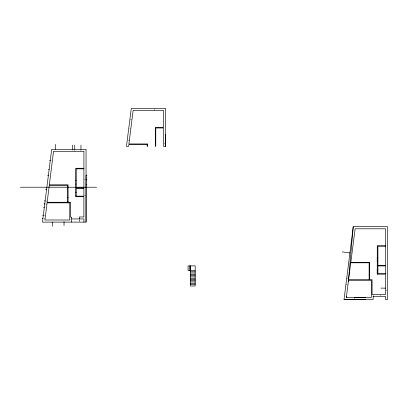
<?xml version="1.0" encoding="UTF-8"?>
<svg xmlns="http://www.w3.org/2000/svg" width="408" height="408" viewBox="0 0 408 408"><rect width="100%" height="100%" fill="white"/><g stroke="black" fill="none" stroke-linecap="round" stroke-linejoin="round"><path stroke-width="0.31" stroke-dasharray="2.04 1.53" d="M385.545 273.63L386.575 273.63M386.06 290.282L387.6 290.282M164.021 143.585L165.638 143.585M83.9 179.826L84.976 179.826M84.431 195.713L86.052 195.713M130.387 119.641L131.942 119.835M129.78 128.622L130.825 128.755M127.765 140.347L129.351 140.546M50.281 160.436L51.316 160.563M45.676 200.986L47.287 201.19M45.293 203.985L46.91 204.184M44.401 215.393L45.492 215.531M43.967 218.851L45.058 218.989M346.713 278.302L347.723 278.429M345.902 284.733L347.407 284.922M380.888 294.55L380.888 295.754M354.256 297.432L354.256 299.008M154.321 108.962L154.321 110.441M80.963 149.818L80.963 151.297M74.73 149.818L74.73 151.297M72.451 149.323L72.451 150.312M64.031 221.059L64.031 222.115"/><path stroke-width="0.61" d="M86.052 222.115L86.052 149.323L51.694 149.323L42.442 222.115L86.052 222.115L86.052 175.175L86.96 175.175M165.638 146.36L165.638 108.467L131.279 108.467L126.465 146.36L128.622 146.36L128.852 144.519L147.135 144.519L147.135 146.36L147.671 146.36L147.671 143.953L128.923 143.953L133.12 110.441L163.506 110.441L163.496 127.413L155.356 127.413L155.356 146.36L155.769 146.36L155.769 127.99L163.491 127.99L163.481 146.36L165.638 146.36L165.638 134.319M190.546 269.994L190.551 265.883L190.546 285.972L195.182 285.972L195.182 265.873L188.062 265.883L188.062 270.53L195.182 270.53M385.545 246.289L377.91 246.289L377.91 265.511L385.545 265.511L385.545 228.796L355.139 228.796L350.839 262.303L369.643 262.303L369.643 279.694L372.091 279.694L372.091 294.55L385.55 294.55L385.545 274.171L377.242 274.171L377.272 245.672L385.545 245.672M377.242 274.171L377.247 269.433L377.91 269.433M373.177 296.356L385.499 296.356L385.499 299.482L387.6 299.482L387.6 226.685L353.231 226.685L348.345 281.637M346.336 297.432L346.463 296.346L346.331 297.432L371.387 297.437L371.387 280.311L348.514 280.311L346.336 297.432L346.479 296.346M365.629 299.508L344.031 299.533L353.231 226.685M344.031 299.533L373.177 299.492L373.177 295.785M155.356 139.378L155.769 139.378M155.356 143.193L155.769 143.193M83.905 168.269L75.766 168.269L75.766 196.727L83.89 196.727L83.875 216.949L79.366 216.949L79.366 218.938M83.905 168.846L76.184 168.846L76.184 187.904L83.895 187.904L83.915 151.297L53.53 151.297L49.337 184.814L68.085 184.814L68.085 202.261L68.355 202.847M86.052 179.826L86.868 179.826M75.766 180.234L76.184 180.234M75.766 184.049L76.184 184.049M86.052 184.447L86.868 184.447M20.4 187.216L96.492 187.216M75.766 192.275L76.184 192.275M75.766 196.07L76.184 196.07M67.544 197.701L68.085 197.701M67.544 201.674L68.085 201.674M71.65 218.938L83.926 218.938L83.926 222.115M377.91 257.637L377.257 257.637L377.257 261.61L377.91 261.61M190.546 271.779L195.182 271.779M190.546 273.023L195.182 273.023M377.247 273.171L377.91 273.171M385.545 273.477L377.91 273.477L377.91 265.924L385.545 265.924L385.545 273.63M190.546 274.324L195.182 274.324M369.133 274.91L369.643 274.91M190.546 275.584L195.182 275.584M190.546 276.899L195.182 276.899M190.546 278.241L195.182 278.241M369.133 279.184L369.643 279.184M190.546 279.47L195.182 279.47M190.546 280.719L195.182 280.719M190.546 281.948L195.182 281.948M190.546 283.259L195.182 283.259M190.546 284.483L195.182 284.483M380.909 288.125L385.545 288.125M354.256 297.432L365.629 297.442M68.085 202.261L70.543 202.312L70.543 217.168L71.65 217.168L71.65 222.115M49.501 160.334L50.281 160.436M48.358 169.249L49.149 169.351M47.608 175.297L48.379 175.394M45.752 189.358L46.594 189.46M44.314 200.812L45.135 200.92M43.998 203.821L44.758 203.913M43.518 207.264L44.319 207.366M42.498 215.154L43.314 215.256M42.121 218.622L42.876 218.714M342.312 251.925L349.916 252.934M189.312 265.883L189.302 270.53M80.963 145.095L80.963 149.323M79.32 219.902L79.32 221.207M74.73 145.095L74.73 149.323M72.451 145.095L72.451 149.323M64.031 222.115L64.031 225.537M55.59 144.401L55.59 149.323M52.499 222.115L52.499 226.292M83.895 188.618L83.89 196.166L76.184 196.166L76.184 188.618L83.895 188.618M47.078 202.847L44.931 219.989L69.758 220.014L69.758 202.847L47.078 202.847M49.266 185.375L47.15 202.261L67.544 202.261L67.544 185.375L49.266 185.375M350.742 262.793L348.585 279.694L369.133 279.694L369.133 262.793L350.742 262.793"/></g></svg>
